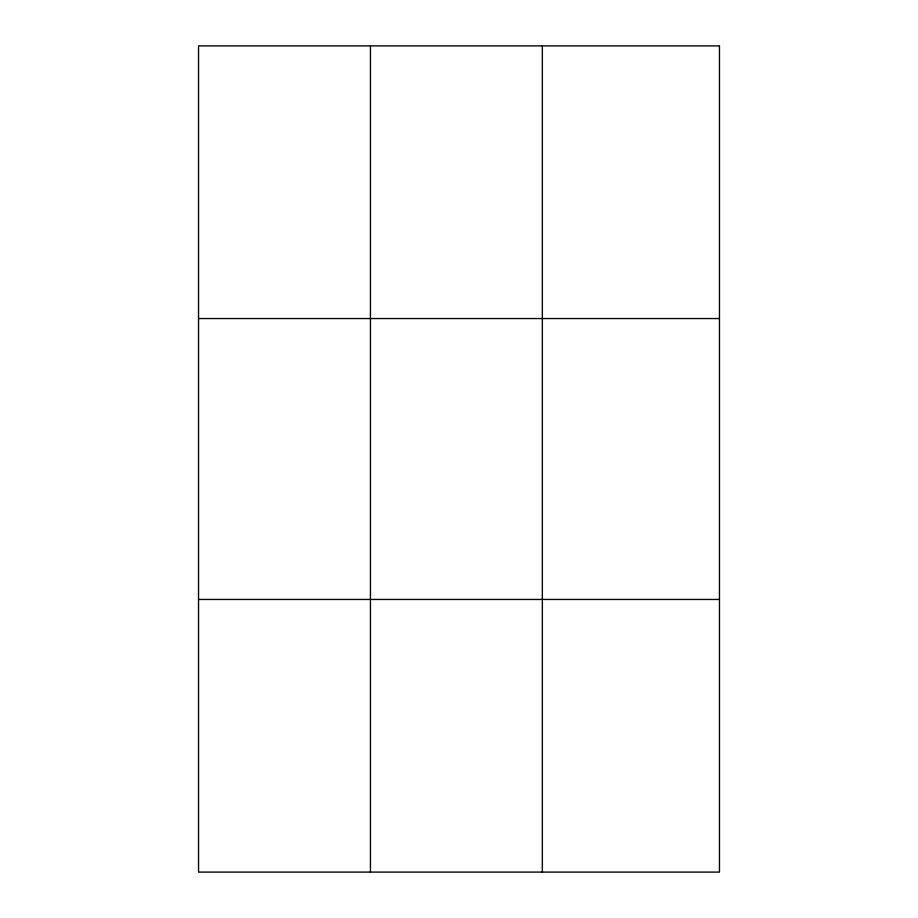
<?xml version="1.0" encoding="UTF-8"?>
<svg xmlns="http://www.w3.org/2000/svg" width="918" height="918" viewBox="0 0 918 918"><rect width="100%" height="100%" fill="white"/><g stroke="black" fill="none" stroke-linecap="round" stroke-linejoin="round"><path stroke-width="1.38" d="M370.447 872.1L370.447 45.9M542.354 872.1L542.354 45.9M198.54 318.546L719.46 318.546M198.54 599.454L719.46 599.454M719.46 45.9L719.46 872.1L198.54 872.1L198.54 45.9L719.46 45.9"/></g></svg>
